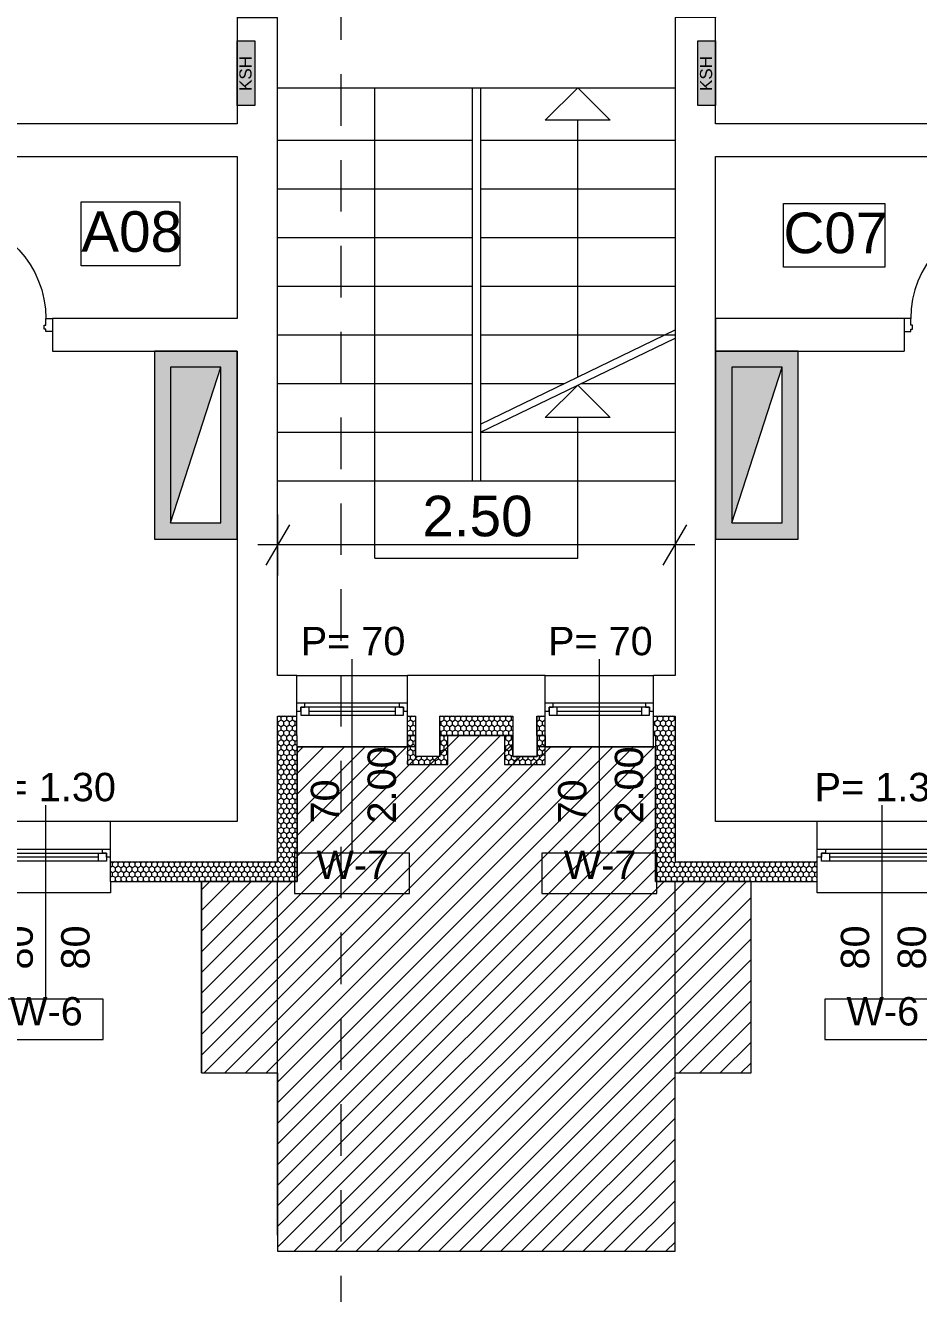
# Model space of a CAD drawing. Header units: feet. Extents: x 2796058 to 2864679, y -67651 to -26651.
# Drawn here: x 2809063 to 2814570, y -58120 to -50301 of the extents above; entities that cross this region are included whole.
import ezdxf
from ezdxf.enums import TextEntityAlignment as Align

# ---------------------------------------------------------------- set-up
doc = ezdxf.new("R2010")
doc.units = ezdxf.units.FT
doc.header["$MEASUREMENT"] = 0
doc.linetypes.add('Long Dashed', pattern=[529.166651, 317.499995, -211.666656])
for name, color, linetype in [('0_muret e jashtme', 7, 'Continuous'), ('Dimensioning - General', 7, 'Continuous'), ('Shell - Roof', 7, 'Continuous')]:
    doc.layers.add(name, color=color, linetype=linetype)
for name, color, linetype, lineweight in [('0_muret e jashtme_Pen_No__1', 7, 'Continuous', 0), ('ARCHICAD Door Markers_Pen_No__60', 230, 'Continuous', 0), ('ARCHICAD Doors_Pen_No__1', 7, 'Continuous', 0), ('ARCHICAD Doors_Pen_No__60', 230, 'Continuous', 0), ('ARCHICAD Window Markers_Pen_No__20', 1, 'Continuous', 0), ('ARCHICAD Windows_Pen_No__20', 1, 'Continuous', 0), ('Dimensioning - General_Pen_No__1', 7, 'Continuous', 0), ('Shell - Roof_Pen_No__1', 7, 'Continuous', 0), ('Shell - Roof_Pen_No__20', 1, 'Continuous', 0), ('Shell - Roof_Pen_No__21', 7, 'Continuous', 0), ('Structural - Bearing_Pen_No__1', 7, 'Continuous', 0), ('Text blocks_Pen_No__1', 7, 'Continuous', 0), ('Text blocks_Pen_No__2', 8, 'Continuous', 0)]:
    doc.layers.add(name, color=color, linetype=linetype, lineweight=lineweight)
for name, color, linetype, lineweight, true_color in [('0_muret e jashtme_Pen_No__14', 7, 'Continuous', 0, 0xbd8b17), ('Structural - Bearing_Pen_No__102', 7, 'Continuous', 0, 0xcccccc), ('Structural - Bearing_Pen_No__65', 7, 'Continuous', 0, 0x80c2ff)]:
    doc.layers.add(name, color=color, linetype=linetype, lineweight=lineweight, true_color=true_color)
doc.styles.add('GENERATED_STYLE_1', font='arial.ttf')
doc.dimstyles.new('GENERATED_STYLE__1', dxfattribs={"dimtxt": 250, "dimasz": 190, "dimexe": 0.18, "dimexo": 3, "dimgap": 0.09, "dimtad": 1, "dimtih": 1, "dimtoh": 1, "dimlfac": 0.001, "dimzin": 0, "dimdsep": 46, "dimtxsty": 'GENERATED_STYLE_1', "dimblk": 'ARROWHEAD_2', "dimblk1": 'ARROWHEAD_2', "dimblk2": 'ARROWHEAD_2', "dimcen": 0.09, "dimclrd": 7, "dimclre": 7, "dimclrt": 7, "dimadec": 0, "dimazin": 0, "dimtfac": 1, "dimtdec": 4, "dimtmove": 0, "dimatfit": 3, "dimfxl": 1, "dimtolj": 1, "dimtzin": 0, "dimarcsym": 0})
pattern_1 = [(90, (2247653.822, -76424.967), (-34.6410162, 0), [20, -40]), (90, (2247636.502, -76394.967), (-34.6410162, 0), [20, -40]), (150, (2247653.822, -76404.967), (17.320508, 30), [20, -40]), (150, (2247619.18, -76404.967), (17.320508, 30), [20, -40]), (210, (2247653.822, -76424.967), (-17.320508, 30), [20, -40]), (210, (2247619.18, -76424.967), (-17.320508, 30), [20, -40])]

# ---------------------------------------------------------------- blocks, each defined once
blk = doc.blocks.new('Window 22')
at = {"layer": 'ARCHICAD Windows_Pen_No__20', "color": 1, "linetype": 'Continuous', "lineweight": 0}
for p, q in [((-400, 150), (-400, 220)), ((-400, 220), (400, 220)), ((400, 220), (400, 150)), ((-400, 150), (-400, 30)), ((400, 150), (400, 30)), ((-400, 30), (-400, 0)), ((-400, 0), (-375, 0)), ((-400, 0), (-400, -50)), ((-400, 0), (-400, -50)), ((-375, 25), (-325, 25)), ((-375, -25), (-375, 25)), ((-375, 0), (-375, -25)), ((-325, 25), (325, 25)), ((-325, 25), (-325, -25)), ((-325, 25), (325, 25)), ((-325, 0), (325, 0)), ((325, -25), (325, 25)), ((325, 25), (375, 25)), ((375, 25), (375, -25)), ((375, -25), (375, 0)), ((375, 0), (400, 0)), ((400, 30), (400, 0)), ((400, 0), (400, -50)), ((400, 0), (400, -50)), ((-350, -50), (-400, -50)), ((-400, -50), (-400, -220)), ((-375, -25), (-350, -25)), ((-325, -25), (-375, -25)), ((-350, -25), (-350, -50)), ((350, -50), (-350, -50)), ((325, -25), (-325, -25)), ((375, -25), (325, -25)), ((350, -50), (350, -25)), ((350, -25), (375, -25)), ((400, -50), (350, -50)), ((400, -50), (400, -220)), ((-400, -220), (400, -220))]:
    blk.add_line(p, q, dxfattribs=at)
blk = doc.blocks.new('W Marker 22_2')
at = {"layer": 'ARCHICAD Window Markers_Pen_No__20', "color": 1, "linetype": 'Continuous', "lineweight": 0}
for p, q in [((0, -1095), (0, 100)), ((-354.4, -1095), (-354.4, -1345)), ((354.4, -1095), (-354.4, -1095)), ((354.4, -1345), (354.4, -1095)), ((-354.4, -1345), (354.4, -1345))]:
    blk.add_line(p, q, dxfattribs=at)
at = {"layer": 'ARCHICAD Window Markers_Pen_No__20', "color": 1, "lineweight": 0, "style": 'GENERATED_STYLE_1'}
for tag, rotation, p in [('AC_MarkerText_2_1', 90, (-27.5, -912.9)), ('AC_MarkerText_2_0', 90, (322.5, -912.9)), ('AC_MarkerText_4', 180, (416.8, 367)), ('AC_MarkerText_1', 180, (220, -1015.4))]:
    blk.add_attdef(tag, text='', height=175, rotation=rotation, dxfattribs=at).set_placement(p, align=Align.BOTTOM_LEFT)
blk = doc.blocks.new('Wall_3', base_point=(2804318.2, -55208.5))
at = {"layer": '0_muret e jashtme_Pen_No__14', "linetype": 'Continuous', "lineweight": 0, "true_color": 0xbd8b17}
h = blk.add_hatch(dxfattribs=at)
h.set_pattern_fill('STYROFOAM_SM_INSULATION', color=42, style=0, pattern_type=2)
h.set_pattern_definition(pattern_1)
h.paths.add_polyline_path([(2810618.2, -55458.5), (2809588.4, -55458.5), (2809588.4, -55578.5), (2810738.2, -55578.5)])
at = {"layer": '0_muret e jashtme_Pen_No__1', "color": 7, "linetype": 'Continuous', "lineweight": 0}
for p, q in [((2809588.4, -55378.5), (2809588.4, -55208.5)), ((2809588.4, -55428.5), (2809588.4, -55378.5)), ((2809588.4, -55458.5), (2809588.4, -55428.5)), ((2809588.4, -55458.5), (2810618.2, -55458.5)), ((2809588.4, -55578.5), (2809588.4, -55458.5))]:
    blk.add_line(p, q, dxfattribs=at)
at = {"layer": '0_muret e jashtme_Pen_No__1', "color": 7, "linetype": 'Continuous', "lineweight": 0, "flags": 128}
for points in [[(2810368.2, -55208.5), (2809588.4, -55208.5)], [(2809588.4, -55578.5), (2810738.2, -55578.5)]]:
    blk.add_lwpolyline(points, dxfattribs=at)
at = {"layer": 'ARCHICAD Window Markers_Pen_No__20', "color": 1, "linetype": 'Continuous', "lineweight": 0}
ref = blk.add_blockref('W Marker 22_2', (2809188.4, -55208.5), dxfattribs=at)
ref.add_attrib('AC_MarkerText_1', 'W-6', dxfattribs={"color": 1, "lineweight": 0, "height": 175, "style": 'GENERATED_STYLE_1'}).set_placement((2808968.4, -56518.9), align=Align.BOTTOM_LEFT)
ref.add_attrib('AC_MarkerText_2', '80', dxfattribs={"color": 1, "lineweight": 0, "height": 175, "rotation": 90, "style": 'GENERATED_STYLE_1'}).set_placement((2809510.9, -56121.4), align=Align.BOTTOM_LEFT)
ref.add_attrib('AC_MarkerText_2_1', '80', dxfattribs={"color": 1, "lineweight": 0, "height": 175, "rotation": 90, "style": 'GENERATED_STYLE_1'}).set_placement((2809160.9, -56121.4), align=Align.BOTTOM_LEFT)
ref.add_attrib('AC_MarkerText_4', 'P= 1.30', dxfattribs={"color": 1, "lineweight": 0, "height": 175, "style": 'GENERATED_STYLE_1'}).set_placement((2808771.6, -55136.5), align=Align.BOTTOM_LEFT)
at = {"layer": 'ARCHICAD Windows_Pen_No__20', "color": 1, "linetype": 'Continuous', "lineweight": 0, "zscale": 1000, "rotation": 180}
blk.add_blockref('Window 22', (2809188.4, -55428.5), dxfattribs=at)
blk = doc.blocks.new('Storefront 22_2')
at = {"layer": 'ARCHICAD Doors_Pen_No__60', "color": 230, "linetype": 'Continuous', "lineweight": 0}
for p, q in [((420, 840), (420, 920)), ((420, 920), (460, 920)), ((460, 920), (460, 840)), ((420, 840), (440, 840)), ((420, 80), (420, 840)), ((460, 840), (420, 840)), ((440, 840), (460, 840)), ((440, 80), (440, 840)), ((440, 840), (440, 80)), ((440, 840), (440, 80)), ((460, 840), (460, 80)), ((440, 80), (420, 80)), ((420, 0), (420, 80)), ((420, 80), (460, 80)), ((460, 80), (440, 80)), ((460, 80), (460, 0)), ((-500, 0), (-500, -80)), ((-460, 0), (-500, 0)), ((-500, 0), (-500, -80)), ((-500, 0), (-500, -80)), ((-460, -40), (-460, 0)), ((460, 0), (420, 0)), ((460, 0), (460, -40)), ((500, 0), (460, 0)), ((500, -80), (500, 0)), ((500, 0), (500, -80)), ((500, 0), (500, -80)), ((-450, -40), (-460, -40)), ((-460, -80), (-460, -65.4)), ((-460, -65.4), (-450, -65.4)), ((-450, -65.4), (-450, -40)), ((460, -40), (450, -40)), ((450, -40), (450, -65.4)), ((450, -65.4), (460, -65.4)), ((460, -65.4), (460, -80)), ((-500, -80), (-460, -80)), ((-500, -80), (-500, -250)), ((460, -80), (500, -80)), ((500, -80), (500, -250))]:
    blk.add_line(p, q, dxfattribs=at)
blk.add_arc((460, 0), 920, 92.49191, 180, dxfattribs=at)
blk = doc.blocks.new('D Marker 22_2')
at = {"layer": 'ARCHICAD Door Markers_Pen_No__60', "color": 230, "linetype": 'Continuous', "lineweight": 0}
for p, q in [((0, -1092.9), (0, 300)), ((-327.2, -1092.9), (-327.2, -1407.1)), ((327.2, -1092.9), (-327.2, -1092.9)), ((327.2, -1407.1), (327.2, -1092.9)), ((-327.2, -1407.1), (327.2, -1407.1))]:
    blk.add_line(p, q, dxfattribs=at)
at = {"layer": 'ARCHICAD Door Markers_Pen_No__60', "color": 230, "lineweight": 0, "style": 'GENERATED_STYLE_1'}
for tag, rotation, p in [('AC_MarkerText_3', 270, (-322.5, -327.3)), ('A', 270, (27.5, -327.3)), ('AC_MarkerText_1', 180, (192.8, -1042.5))]:
    blk.add_attdef(tag, text='', height=175, rotation=rotation, dxfattribs=at).set_placement(p, align=Align.BOTTOM_LEFT)
blk = doc.blocks.new('Wall_16', base_point=(2813068.2, -54308.5))
at = {"layer": '0_muret e jashtme_Pen_No__1', "color": 7, "linetype": 'Continuous', "lineweight": 0}
for p, q in [((2813238.2, -49252.1), (2813068.2, -49252.1)), ((2813318.2, -49252.1), (2813238.2, -49252.1)), ((2813238.2, -50252.1), (2813068.2, -50252.1)), ((2813318.2, -50252.1), (2813238.2, -50252.1))]:
    blk.add_line(p, q, dxfattribs=at)
at = {"layer": '0_muret e jashtme_Pen_No__1', "color": 7, "linetype": 'Continuous', "lineweight": 0, "flags": 128}
for points in [[(2813068.2, -49008.5), (2813068.2, -49252.1)], [(2813318.2, -49252.1), (2813318.2, -49008.5)], [(2813068.2, -50252.1), (2813068.2, -54308.5)], [(2813318.2, -50908.5), (2813318.2, -50252.1)], [(2813318.2, -54308.5), (2813318.2, -51108.5)]]:
    blk.add_lwpolyline(points, dxfattribs=at)
at = {"layer": 'ARCHICAD Door Markers_Pen_No__60', "color": 230, "linetype": 'Continuous', "lineweight": 0}
ref = blk.add_blockref('D Marker 22_2', (2813068.2, -49752.1), dxfattribs=dict(at, rotation=90))
ref.add_attrib('A', '1.00', dxfattribs={"color": 230, "lineweight": 0, "height": 175, "rotation": 360, "style": 'GENERATED_STYLE_1'}).set_placement((2813452.6, -49667.5), align=Align.BOTTOM_LEFT)
ref.add_attrib('AC_MarkerText_1', 'D-2', dxfattribs={"color": 230, "lineweight": 0, "height": 175, "rotation": 90, "style": 'GENERATED_STYLE_1'}).set_placement((2814465.7, -49884.9), align=Align.BOTTOM_LEFT)
ref.add_attrib('AC_MarkerText_3', '2.10', dxfattribs={"color": 230, "lineweight": 0, "height": 175, "rotation": 360, "style": 'GENERATED_STYLE_1'}).set_placement((2813452.6, -50017.5), align=Align.BOTTOM_LEFT)
at = {"layer": 'ARCHICAD Doors_Pen_No__60', "color": 230, "linetype": 'Continuous', "lineweight": 0, "xscale": -1, "zscale": 1000, "rotation": 270}
blk.add_blockref('Storefront 22_2', (2813318.2, -49752.1), dxfattribs=at)
blk = doc.blocks.new('D Marker 22_3')
at = {"layer": 'ARCHICAD Door Markers_Pen_No__60', "color": 230, "linetype": 'Continuous', "lineweight": 0}
for p, q in [((327.2, 1157.1), (-327.2, 1157.1)), ((-327.2, 1157.1), (-327.2, 842.9)), ((327.2, 842.9), (327.2, 1157.1)), ((-327.2, 842.9), (327.2, 842.9)), ((0, 842.9), (0, -550))]:
    blk.add_line(p, q, dxfattribs=at)
at = {"layer": 'ARCHICAD Door Markers_Pen_No__60', "color": 230, "lineweight": 0, "style": 'GENERATED_STYLE_1'}
blk.add_attdef('AC_MarkerText_1', text='', height=175, dxfattribs=at).set_placement((-192.8, 912.5), align=Align.BOTTOM_LEFT)
for tag, p in [('AC_MarkerText_3', (-322.5, 657.1)), ('A', (27.5, 657.1))]:
    blk.add_attdef(tag, text='', height=175, rotation=270, dxfattribs=at).set_placement(p, align=Align.BOTTOM_LEFT)
blk = doc.blocks.new('Wall_17', base_point=(2810618.2, -54308.5))
at = {"layer": '0_muret e jashtme_Pen_No__1', "color": 7, "linetype": 'Continuous', "lineweight": 0}
for p, q in [((2810368.2, -49252.1), (2810448.2, -49252.1)), ((2810448.2, -49252.1), (2810618.2, -49252.1)), ((2810368.2, -50252.1), (2810448.2, -50252.1)), ((2810448.2, -50252.1), (2810618.2, -50252.1))]:
    blk.add_line(p, q, dxfattribs=at)
at = {"layer": '0_muret e jashtme_Pen_No__1', "color": 7, "linetype": 'Continuous', "lineweight": 0, "flags": 128}
for points in [[(2810368.2, -49008.5), (2810368.2, -49252.1)], [(2810618.2, -49252.1), (2810618.2, -49008.5)], [(2810368.2, -50252.1), (2810368.2, -50908.5)], [(2810618.2, -54308.5), (2810618.2, -50252.1)], [(2810368.2, -51108.5), (2810368.2, -52108.5)], [(2810368.2, -52308.5), (2810368.2, -54308.5)]]:
    blk.add_lwpolyline(points, dxfattribs=at)
at = {"layer": 'ARCHICAD Door Markers_Pen_No__60', "color": 230, "linetype": 'Continuous', "lineweight": 0}
ref = blk.add_blockref('D Marker 22_3', (2810368.2, -49752.1), dxfattribs=dict(at, rotation=90))
ref.add_attrib('A', '1.00', dxfattribs={"color": 230, "lineweight": 0, "height": 175, "rotation": 360, "style": 'GENERATED_STYLE_1'}).set_placement((2809768.2, -49667.5), align=Align.BOTTOM_LEFT)
ref.add_attrib('AC_MarkerText_1', 'D-2', dxfattribs={"color": 230, "lineweight": 0, "height": 175, "rotation": 90, "style": 'GENERATED_STYLE_1'}).set_placement((2809515.7, -49884.9), align=Align.BOTTOM_LEFT)
ref.add_attrib('AC_MarkerText_3', '2.10', dxfattribs={"color": 230, "lineweight": 0, "height": 175, "rotation": 360, "style": 'GENERATED_STYLE_1'}).set_placement((2809768.2, -50017.5), align=Align.BOTTOM_LEFT)
at = {"layer": 'ARCHICAD Doors_Pen_No__60', "color": 230, "linetype": 'Continuous', "lineweight": 0, "zscale": 1000, "rotation": 90}
blk.add_blockref('Storefront 22_2', (2810368.2, -49752.1), dxfattribs=at)
blk = doc.blocks.new('Wall_19', base_point=(2813318.2, -55208.5))
at = {"layer": '0_muret e jashtme_Pen_No__14', "linetype": 'Continuous', "lineweight": 0, "true_color": 0xbd8b17}
h = blk.add_hatch(dxfattribs=at)
h.set_pattern_fill('STYROFOAM_SM_INSULATION', color=42, style=0, pattern_type=2)
h.set_pattern_definition(pattern_1)
h.paths.add_polyline_path([(2813068.2, -55458.5), (2812948.2, -55578.5), (2813945.6, -55578.5), (2813945.6, -55458.5)])
at = {"layer": '0_muret e jashtme_Pen_No__1', "color": 7, "linetype": 'Continuous', "lineweight": 0}
for p, q in [((2813945.6, -55378.5), (2813945.6, -55208.5)), ((2813945.6, -55428.5), (2813945.6, -55378.5)), ((2813945.6, -55458.5), (2813945.6, -55428.5)), ((2813068.2, -55458.5), (2813945.6, -55458.5)), ((2813945.6, -55578.5), (2813945.6, -55458.5))]:
    blk.add_line(p, q, dxfattribs=at)
at = {"layer": '0_muret e jashtme_Pen_No__1', "color": 7, "linetype": 'Continuous', "lineweight": 0, "flags": 128}
for points in [[(2813945.6, -55208.5), (2813318.2, -55208.5)], [(2812948.2, -55578.5), (2813945.6, -55578.5)]]:
    blk.add_lwpolyline(points, dxfattribs=at)
at = {"layer": 'ARCHICAD Window Markers_Pen_No__20', "color": 1, "linetype": 'Continuous', "lineweight": 0}
ref = blk.add_blockref('W Marker 22_2', (2814345.6, -55208.5), dxfattribs=at)
ref.add_attrib('AC_MarkerText_1', 'W-6', dxfattribs={"color": 1, "lineweight": 0, "height": 175, "style": 'GENERATED_STYLE_1'}).set_placement((2814125.6, -56518.9), align=Align.BOTTOM_LEFT)
ref.add_attrib('AC_MarkerText_2', '80', dxfattribs={"color": 1, "lineweight": 0, "height": 175, "rotation": 90, "style": 'GENERATED_STYLE_1'}).set_placement((2814668.1, -56121.4), align=Align.BOTTOM_LEFT)
ref.add_attrib('AC_MarkerText_2_1', '80', dxfattribs={"color": 1, "lineweight": 0, "height": 175, "rotation": 90, "style": 'GENERATED_STYLE_1'}).set_placement((2814318.1, -56121.4), align=Align.BOTTOM_LEFT)
ref.add_attrib('AC_MarkerText_4', 'P= 1.30', dxfattribs={"color": 1, "lineweight": 0, "height": 175, "style": 'GENERATED_STYLE_1'}).set_placement((2813928.8, -55136.5), align=Align.BOTTOM_LEFT)
at = {"layer": 'ARCHICAD Windows_Pen_No__20', "color": 1, "linetype": 'Continuous', "lineweight": 0, "zscale": 1000, "rotation": 180}
blk.add_blockref('Window 22', (2814345.6, -55428.5), dxfattribs=at)
blk = doc.blocks.new('Window 22_8')
at = {"layer": 'ARCHICAD Windows_Pen_No__20', "color": 1, "linetype": 'Continuous', "lineweight": 0}
for p, q in [((-334.6, 150), (-334.6, 220)), ((-334.6, 220), (334.6, 220)), ((334.6, 220), (334.6, 150)), ((-334.6, 150), (-334.6, 30)), ((334.6, 150), (334.6, 30)), ((-334.6, 30), (-334.6, 0)), ((-334.6, 0), (-309.6, 0)), ((-334.6, 0), (-334.6, -50)), ((-334.6, 0), (-334.6, -50)), ((-309.6, 25), (-259.6, 25)), ((-309.6, -25), (-309.6, 25)), ((-309.6, 0), (-309.6, -25)), ((-259.6, 25), (259.6, 25)), ((-259.6, 25), (-259.6, -25)), ((-259.6, 25), (259.6, 25)), ((-259.6, 0), (259.6, 0)), ((259.6, -25), (259.6, 25)), ((259.6, 25), (309.6, 25)), ((309.6, 25), (309.6, -25)), ((309.6, -25), (309.6, 0)), ((309.6, 0), (334.6, 0)), ((334.6, 30), (334.6, 0)), ((334.6, 0), (334.6, -50)), ((334.6, 0), (334.6, -50)), ((-284.6, -50), (-334.6, -50)), ((-334.6, -50), (-334.6, -220)), ((-309.6, -25), (-284.6, -25)), ((-259.6, -25), (-309.6, -25)), ((-284.6, -25), (-284.6, -50)), ((284.6, -50), (-284.6, -50)), ((259.6, -25), (-259.6, -25)), ((309.6, -25), (259.6, -25)), ((284.6, -50), (284.6, -25)), ((284.6, -25), (309.6, -25)), ((334.6, -50), (284.6, -50)), ((334.6, -50), (334.6, -220)), ((-334.6, -220), (334.6, -220))]:
    blk.add_line(p, q, dxfattribs=at)
blk = doc.blocks.new('Window 22_9')
at = {"layer": 'ARCHICAD Windows_Pen_No__20', "color": 1, "linetype": 'Continuous', "lineweight": 0}
for p, q in [((-340.8, 150), (-340.8, 220)), ((-340.8, 220), (340.8, 220)), ((340.8, 220), (340.8, 150)), ((-340.8, 150), (-340.8, 30)), ((340.8, 150), (340.8, 30)), ((-340.8, 30), (-340.8, 0)), ((-340.8, 0), (-315.8, 0)), ((-340.8, 0), (-340.8, -50)), ((-340.8, 0), (-340.8, -50)), ((-315.8, 25), (-265.8, 25)), ((-315.8, -25), (-315.8, 25)), ((-315.8, 0), (-315.8, -25)), ((-265.8, 25), (265.8, 25)), ((-265.8, 25), (-265.8, -25)), ((-265.8, 25), (265.8, 25)), ((-265.8, 0), (265.8, 0)), ((265.8, -25), (265.8, 25)), ((265.8, 25), (315.8, 25)), ((315.8, 25), (315.8, -25)), ((315.8, -25), (315.8, 0)), ((315.8, 0), (340.8, 0)), ((340.8, 30), (340.8, 0)), ((340.8, 0), (340.8, -50)), ((340.8, 0), (340.8, -50)), ((-290.8, -50), (-340.8, -50)), ((-340.8, -50), (-340.8, -220)), ((-315.8, -25), (-290.8, -25)), ((-265.8, -25), (-315.8, -25)), ((-290.8, -25), (-290.8, -50)), ((290.8, -50), (-290.8, -50)), ((265.8, -25), (-265.8, -25)), ((315.8, -25), (265.8, -25)), ((290.8, -50), (290.8, -25)), ((290.8, -25), (315.8, -25)), ((340.8, -50), (290.8, -50)), ((340.8, -50), (340.8, -220)), ((-340.8, -220), (340.8, -220))]:
    blk.add_line(p, q, dxfattribs=at)
blk = doc.blocks.new('Wall_22', base_point=(2810368.2, -54308.5))
at = {"layer": '0_muret e jashtme_Pen_No__14', "linetype": 'Continuous', "lineweight": 0, "true_color": 0xbd8b17}
h = blk.add_hatch(dxfattribs=at)
h.set_pattern_fill('STYROFOAM_SM_INSULATION', color=42, style=0, pattern_type=2)
h.set_pattern_definition(pattern_1)
h.paths.add_polyline_path([(2810618.2, -54558.5), (2810736.7, -54677), (2810736.7, -54558.5)])
h = blk.add_hatch(dxfattribs=at)
h.set_pattern_fill('STYROFOAM_SM_INSULATION', color=42, style=0, pattern_type=2)
h.set_pattern_definition(pattern_1)
h.paths.add_polyline_path([(2811418.2, -54558.5), (2811418.2, -54678.5), (2811468.2, -54678.5), (2811468.2, -54558.5)])
h = blk.add_hatch(dxfattribs=at)
h.set_pattern_fill('STYROFOAM_SM_INSULATION', color=42, style=0, pattern_type=2)
h.set_pattern_definition(pattern_1)
h.paths.add_polyline_path([(2812067.3, -54558.5), (2811618.2, -54558.5), (2811618.2, -54678.5), (2812067.3, -54678.5)])
h = blk.add_hatch(dxfattribs=at)
h.set_pattern_fill('STYROFOAM_SM_INSULATION', color=42, style=0, pattern_type=2)
h.set_pattern_definition(pattern_1)
h.paths.add_polyline_path([(2812267.3, -54558.5), (2812217.3, -54558.5), (2812217.3, -54678.5), (2812267.3, -54678.5)])
h = blk.add_hatch(dxfattribs=at)
h.set_pattern_fill('STYROFOAM_SM_INSULATION', color=42, style=0, pattern_type=2)
h.set_pattern_definition(pattern_1)
h.paths.add_polyline_path([(2813068.2, -54558.5), (2812936.6, -54558.5), (2812936.6, -54678.5), (2812948.2, -54678.5)])
at = {"layer": '0_muret e jashtme_Pen_No__1', "color": 7, "linetype": 'Continuous', "lineweight": 0}
for p, q in [((2810736.7, -54478.5), (2810736.7, -54308.5)), ((2811418.2, -54478.5), (2811418.2, -54308.5)), ((2812267.3, -54478.5), (2812267.3, -54308.5)), ((2812936.6, -54478.5), (2812936.6, -54308.5)), ((2810736.7, -54528.5), (2810736.7, -54478.5)), ((2811418.2, -54528.5), (2811418.2, -54478.5)), ((2812267.3, -54528.5), (2812267.3, -54478.5)), ((2812936.6, -54528.5), (2812936.6, -54478.5)), ((2810618.2, -54558.5), (2810736.7, -54558.5)), ((2810736.7, -54558.5), (2810736.7, -54528.5)), ((2810736.7, -54678.5), (2810736.7, -54558.5)), ((2811418.2, -54558.5), (2811418.2, -54528.5)), ((2811418.2, -54558.5), (2811468.2, -54558.5)), ((2811418.2, -54678.5), (2811418.2, -54558.5)), ((2811468.2, -54558.5), (2811468.2, -54678.5)), ((2811618.2, -54678.5), (2811618.2, -54558.5)), ((2811618.2, -54558.5), (2812067.3, -54558.5)), ((2812067.3, -54558.5), (2812067.3, -54678.5)), ((2812217.3, -54678.5), (2812217.3, -54558.5)), ((2812217.3, -54558.5), (2812267.3, -54558.5)), ((2812267.3, -54558.5), (2812267.3, -54528.5)), ((2812267.3, -54678.5), (2812267.3, -54558.5)), ((2812936.6, -54558.5), (2812936.6, -54528.5)), ((2812936.6, -54558.5), (2813068.2, -54558.5)), ((2812936.6, -54678.5), (2812936.6, -54558.5))]:
    blk.add_line(p, q, dxfattribs=at)
at = {"layer": '0_muret e jashtme_Pen_No__1', "color": 7, "linetype": 'Continuous', "lineweight": 0, "flags": 128}
for points in [[(2810736.7, -54308.5), (2810618.2, -54308.5)], [(2812267.3, -54308.5), (2811418.2, -54308.5)], [(2813068.2, -54308.5), (2812936.6, -54308.5)], [(2811418.2, -54678.5), (2811468.2, -54678.5)], [(2811618.2, -54678.5), (2812067.3, -54678.5)], [(2812217.3, -54678.5), (2812267.3, -54678.5)], [(2812936.6, -54678.5), (2812948.2, -54678.5)]]:
    blk.add_lwpolyline(points, dxfattribs=at)
at = {"layer": 'ARCHICAD Window Markers_Pen_No__20', "color": 1, "linetype": 'Continuous', "lineweight": 0}
ref = blk.add_blockref('W Marker 22_2', (2811077.4, -54308.5), dxfattribs=at)
ref.add_attrib('iDimensionToShow', '2.00', dxfattribs={"color": 1, "lineweight": 0, "height": 175, "rotation": 90, "style": 'GENERATED_STYLE_1'}).set_placement((2811399.9, -55221.4), align=Align.BOTTOM_LEFT)
ref.add_attrib('AC_MarkerText_1', 'W-7', dxfattribs={"color": 1, "lineweight": 0, "height": 175, "style": 'GENERATED_STYLE_1'}).set_placement((2810857.4, -55616), align=Align.BOTTOM_LEFT)
ref.add_attrib('AC_MarkerText_2', '70', dxfattribs={"color": 1, "lineweight": 0, "height": 175, "rotation": 90, "style": 'GENERATED_STYLE_1'}).set_placement((2811049.9, -55221.4), align=Align.BOTTOM_LEFT)
ref.add_attrib('AC_MarkerText_4', 'P= 70', dxfattribs={"color": 1, "lineweight": 0, "height": 175, "style": 'GENERATED_STYLE_1'}).set_placement((2810760.6, -54236.4), align=Align.BOTTOM_LEFT)
ref = blk.add_blockref('W Marker 22_2', (2812602, -54308.5), dxfattribs=at)
ref.add_attrib('iDimensionToShow', '2.00', dxfattribs={"color": 1, "lineweight": 0, "height": 175, "rotation": 90, "style": 'GENERATED_STYLE_1'}).set_placement((2812924.5, -55221.4), align=Align.BOTTOM_LEFT)
ref.add_attrib('AC_MarkerText_1', 'W-7', dxfattribs={"color": 1, "lineweight": 0, "height": 175, "style": 'GENERATED_STYLE_1'}).set_placement((2812382, -55616), align=Align.BOTTOM_LEFT)
ref.add_attrib('AC_MarkerText_2', '70', dxfattribs={"color": 1, "lineweight": 0, "height": 175, "rotation": 90, "style": 'GENERATED_STYLE_1'}).set_placement((2812574.5, -55221.4), align=Align.BOTTOM_LEFT)
ref.add_attrib('AC_MarkerText_4', 'P= 70', dxfattribs={"color": 1, "lineweight": 0, "height": 175, "style": 'GENERATED_STYLE_1'}).set_placement((2812285.2, -54236.4), align=Align.BOTTOM_LEFT)
at = {"layer": 'ARCHICAD Windows_Pen_No__20', "color": 1, "linetype": 'Continuous', "lineweight": 0, "xscale": -1, "zscale": 1000, "rotation": 180}
for name, p in [('Window 22_9', (2811077.4, -54528.5)), ('Window 22_8', (2812602, -54528.5))]:
    blk.add_blockref(name, p, dxfattribs=at)
blk = doc.blocks.new('Wall_23', base_point=(2813318.2, -55208.5))
at = {"layer": '0_muret e jashtme_Pen_No__14', "linetype": 'Continuous', "lineweight": 0, "true_color": 0xbd8b17}
h = blk.add_hatch(dxfattribs=at)
h.set_pattern_fill('STYROFOAM_SM_INSULATION', color=42, style=0, pattern_type=2)
h.set_pattern_definition(pattern_1)
h.paths.add_polyline_path([(2812948.2, -54678.5), (2812948.2, -55578.5), (2813068.2, -55458.5), (2813068.2, -54558.5)])
at = {"layer": '0_muret e jashtme_Pen_No__1', "color": 7, "linetype": 'Continuous', "lineweight": 0}
blk.add_line((2813068.2, -54558.5), (2813068.2, -55458.5), dxfattribs=at)
at = {"layer": '0_muret e jashtme_Pen_No__1', "color": 7, "linetype": 'Continuous', "lineweight": 0, "flags": 128}
for points in [[(2813318.2, -55208.5), (2813318.2, -54308.5)], [(2812948.2, -54678.5), (2812948.2, -55578.5)]]:
    blk.add_lwpolyline(points, dxfattribs=at)
blk = doc.blocks.new('Wall_24', base_point=(2810368.2, -55208.5))
at = {"layer": '0_muret e jashtme_Pen_No__14', "linetype": 'Continuous', "lineweight": 0, "true_color": 0xbd8b17}
h = blk.add_hatch(dxfattribs=at)
h.set_pattern_fill('STYROFOAM_SM_INSULATION', color=42, style=0, pattern_type=2)
h.set_pattern_definition(pattern_1)
h.paths.add_polyline_path([(2810738.2, -55578.5), (2810738.2, -54678.5), (2810618.2, -54558.5), (2810618.2, -55458.5)])
at = {"layer": '0_muret e jashtme_Pen_No__1', "color": 7, "linetype": 'Continuous', "lineweight": 0}
blk.add_line((2810618.2, -55458.5), (2810618.2, -54558.5), dxfattribs=at)
at = {"layer": '0_muret e jashtme_Pen_No__1', "color": 7, "linetype": 'Continuous', "lineweight": 0, "flags": 128}
for points in [[(2810368.2, -54308.5), (2810368.2, -55208.5)], [(2810738.2, -55578.5), (2810738.2, -54678.5)]]:
    blk.add_lwpolyline(points, dxfattribs=at)
blk = doc.blocks.new('Wall_42', base_point=(2813068.2, -51108.5))
at = {"layer": '0_muret e jashtme_Pen_No__1', "color": 7, "linetype": 'Continuous', "lineweight": 0, "flags": 128}
for points in [[(2815743.2, -50908.5), (2813318.2, -50908.5)], [(2813318.2, -51108.5), (2815318.2, -51108.5)]]:
    blk.add_lwpolyline(points, dxfattribs=at)
blk = doc.blocks.new('Wall_43', base_point=(2804318.2, -51108.5))
at = {"layer": '0_muret e jashtme_Pen_No__1', "color": 7, "linetype": 'Continuous', "lineweight": 0, "flags": 128}
for points in [[(2810368.2, -50908.5), (2807918.2, -50908.5)], [(2808368.2, -51108.5), (2810368.2, -51108.5)]]:
    blk.add_lwpolyline(points, dxfattribs=at)
blk = doc.blocks.new('Storefront 22_4')
at = {"layer": 'ARCHICAD Doors_Pen_No__1', "color": 7, "linetype": 'Continuous', "lineweight": 0}
for p, q in [((270, 540), (270, 620)), ((270, 620), (310, 620)), ((310, 620), (310, 540)), ((270, 540), (290, 540)), ((270, 80), (270, 540)), ((310, 540), (270, 540)), ((290, 540), (310, 540)), ((290, 80), (290, 540)), ((290, 540), (290, 80)), ((290, 540), (290, 80)), ((310, 540), (310, 80)), ((290, 80), (270, 80)), ((270, 0), (270, 80)), ((270, 80), (310, 80)), ((310, 80), (290, 80)), ((310, 80), (310, 0)), ((-350, 0), (-350, -80)), ((-310, 0), (-350, 0)), ((-350, 0), (-350, -80)), ((-350, 0), (-350, -80)), ((-310, -40), (-310, 0)), ((310, 0), (270, 0)), ((310, 0), (310, -40)), ((350, 0), (310, 0)), ((350, -80), (350, 0)), ((350, 0), (350, -80)), ((350, 0), (350, -80)), ((-300, -40), (-310, -40)), ((-310, -80), (-310, -65.4)), ((-310, -65.4), (-300, -65.4)), ((-300, -65.4), (-300, -40)), ((310, -40), (300, -40)), ((300, -40), (300, -65.4)), ((300, -65.4), (310, -65.4)), ((310, -65.4), (310, -80)), ((-350, -80), (-310, -80)), ((-350, -80), (-350, -200)), ((310, -80), (350, -80)), ((350, -80), (350, -200))]:
    blk.add_line(p, q, dxfattribs=at)
blk.add_arc((310, 0), 620, 93.69907, 180, dxfattribs=at)
blk = doc.blocks.new('Wall_47', base_point=(2815318.2, -52108.5))
at = {"layer": '0_muret e jashtme_Pen_No__1', "color": 7, "linetype": 'Continuous', "lineweight": 0}
for p, q in [((2814481.7, -52108.5), (2814481.7, -52188.5)), ((2815181.7, -52108.5), (2815181.7, -52188.5)), ((2814481.7, -52188.5), (2814481.7, -52308.5)), ((2815181.7, -52188.5), (2815181.7, -52308.5))]:
    blk.add_line(p, q, dxfattribs=at)
at = {"layer": '0_muret e jashtme_Pen_No__1', "color": 7, "linetype": 'Continuous', "lineweight": 0, "flags": 128}
for points in [[(2814481.7, -52108.5), (2813318.2, -52108.5)], [(2813318.2, -52108.5), (2813318.2, -52308.5)], [(2815318.2, -52108.5), (2815181.7, -52108.5)], [(2813318.2, -52308.5), (2814481.7, -52308.5)], [(2815181.7, -52308.5), (2815518.2, -52308.5)]]:
    blk.add_lwpolyline(points, dxfattribs=at)
at = {"layer": 'ARCHICAD Doors_Pen_No__1', "color": 7, "linetype": 'Continuous', "lineweight": 0, "zscale": 1000}
blk.add_blockref('Storefront 22_4', (2814831.7, -52108.5), dxfattribs=at)
blk = doc.blocks.new('Wall_49', base_point=(2808368.2, -52108.5))
at = {"layer": '0_muret e jashtme_Pen_No__1', "color": 7, "linetype": 'Continuous', "lineweight": 0}
for p, q in [((2808529.1, -52108.5), (2808529.1, -52188.5)), ((2809229.1, -52108.5), (2809229.1, -52188.5)), ((2808529.1, -52188.5), (2808529.1, -52308.5)), ((2809229.1, -52188.5), (2809229.1, -52308.5))]:
    blk.add_line(p, q, dxfattribs=at)
at = {"layer": '0_muret e jashtme_Pen_No__1', "color": 7, "linetype": 'Continuous', "lineweight": 0, "flags": 128}
for points in [[(2808529.1, -52108.5), (2808368.2, -52108.5)], [(2810368.2, -52108.5), (2809229.1, -52108.5)], [(2808168.2, -52308.5), (2808529.1, -52308.5)], [(2809229.1, -52308.5), (2810368.2, -52308.5)]]:
    blk.add_lwpolyline(points, dxfattribs=at)
at = {"layer": 'ARCHICAD Doors_Pen_No__1', "color": 7, "linetype": 'Continuous', "lineweight": 0, "xscale": -1, "zscale": 1000}
blk.add_blockref('Storefront 22_4', (2808879.1, -52108.5), dxfattribs=at)
blk = doc.blocks.new('Wall_54', base_point=(2812217.3, -54308.5))
at = {"layer": '0_muret e jashtme_Pen_No__1', "color": 7, "linetype": 'Continuous', "lineweight": 0}
for p, q in [((2812067.3, -54558.5), (2812067.3, -54678.5)), ((2812217.3, -54678.5), (2812217.3, -54558.5))]:
    blk.add_line(p, q, dxfattribs=at)
at = {"layer": '0_muret e jashtme_Pen_No__1', "color": 7, "linetype": 'Continuous', "lineweight": 0, "flags": 128}
for points in [[(2812067.3, -54678.5), (2812067.3, -54808.5)], [(2812217.3, -54808.5), (2812217.3, -54678.5)], [(2812067.3, -54808.5), (2812217.3, -54808.5)]]:
    blk.add_lwpolyline(points, dxfattribs=at)
blk = doc.blocks.new('Wall_55', base_point=(2811468.2, -54308.5))
at = {"layer": '0_muret e jashtme_Pen_No__1', "color": 7, "linetype": 'Continuous', "lineweight": 0}
for p, q in [((2811468.2, -54558.5), (2811468.2, -54678.5)), ((2811618.2, -54678.5), (2811618.2, -54558.5))]:
    blk.add_line(p, q, dxfattribs=at)
at = {"layer": '0_muret e jashtme_Pen_No__1', "color": 7, "linetype": 'Continuous', "lineweight": 0, "flags": 128}
for points in [[(2811468.2, -54678.5), (2811468.2, -54808.5)], [(2811618.2, -54808.5), (2811618.2, -54678.5)], [(2811618.2, -54808.5), (2811468.2, -54808.5)]]:
    blk.add_lwpolyline(points, dxfattribs=at)
blk = doc.blocks.new('Line_3', base_point=(2812468.2, -53584.6))
at = {"layer": 'Shell - Roof_Pen_No__1', "color": 7, "linetype": 'Continuous', "lineweight": 0}
for p, q in [((2812468.2, -52518.5), (2812268.2, -52718.5)), ((2812468.2, -52518.5), (2812668.2, -52718.5)), ((2812668.2, -52718.5), (2812268.2, -52718.5)), ((2812468.2, -53584.6), (2812468.2, -52718.5))]:
    blk.add_line(p, q, dxfattribs=at)
blk = doc.blocks.new('Line_4', base_point=(2812468.2, -52468.5))
at = {"layer": 'Shell - Roof_Pen_No__1', "color": 7, "linetype": 'Continuous', "lineweight": 0}
for p, q in [((2812468.2, -50685.2), (2812268.2, -50885.2)), ((2812468.2, -50685.2), (2812668.2, -50885.2)), ((2812668.2, -50885.2), (2812268.2, -50885.2)), ((2812468.2, -52468.5), (2812468.2, -50885.2))]:
    blk.add_line(p, q, dxfattribs=at)
blk = doc.blocks.new('*D105', base_point=(2247653.8, -76425))
at = {"layer": 'Dimensioning - General_Pen_No__1', "color": 7, "linetype": 'Continuous', "lineweight": 0, "transparency": 16777216}
for p, q in [((2810618.2, -53316.7), (2810618.2, -53691.7)), ((2813068.2, -53316.7), (2813068.2, -53691.7)), ((2810690.3, -53379.2), (2810546, -53629.2)), ((2812996, -53629.2), (2813140.3, -53379.2)), ((2810618.2, -53504.2), (2810495.9, -53504.2)), ((2813068.2, -53504.2), (2810618.2, -53504.2)), ((2813190.4, -53504.2), (2813068.2, -53504.2))]:
    blk.add_line(p, q, dxfattribs=at)
at = {"layer": 'Dimensioning - General_Pen_No__1', "color": 7, "lineweight": 0, "transparency": 16777216, "insert": (2811510.6, -53454.2), "char_height": 250, "attachment_point": 7, "style": 'GENERATED_STYLE_1'}
blk.add_mtext('\\A1;2.50', dxfattribs=at)
blk = doc.blocks.new('ARROWHEAD_2')
at = {"color": 0, "linetype": 'Continuous', "lineweight": 0}
for p, q in [((-0.378, -0.655), (0.378, 0.655)), ((0, 0), (-1, 0))]:
    blk.add_line(p, q, dxfattribs=at)

msp = doc.modelspace()

# ---------------------------------------------------------------- hatches: boundary and pattern name
at = {"layer": '0_muret e jashtme_Pen_No__14', "linetype": 'Continuous', "lineweight": 0, "true_color": 0xbd8b17}
h = msp.add_hatch(dxfattribs=at)
h.set_pattern_fill('STYROFOAM_SM_INSULATION', color=42, style=0, pattern_type=2)
h.set_pattern_definition(pattern_1)
h.paths.add_polyline_path([(2811618.173, -54678.549), (2811618.173, -54808.549), (2811468.173, -54808.549), (2811468.173, -54678.549), (2811450.713, -54678.549), (2811418.173, -54678.549), (2811418.173, -54748.549), (2811418.173, -54858.549), (2811668.173, -54858.549), (2811668.173, -54678.549)])
h = msp.add_hatch(dxfattribs=at)
h.set_pattern_fill('STYROFOAM_SM_INSULATION', color=42, style=0, pattern_type=2)
h.set_pattern_definition(pattern_1)
h.paths.add_polyline_path([(2812067.33, -54678.549), (2812017.33, -54678.549), (2812017.33, -54858.549), (2812267.33, -54858.549), (2812267.33, -54748.549), (2812267.33, -54678.549), (2812236.589, -54678.549), (2812217.33, -54678.549), (2812217.33, -54808.549), (2812067.33, -54808.549)])
at = {"layer": 'Structural - Bearing_Pen_No__1', "linetype": 'Continuous', "lineweight": 0}
h = msp.add_hatch(color=9, dxfattribs=at)
h.paths.add_polyline_path([(2810368.173, -52308.549), (2809858.173, -52308.549), (2809858.173, -53468.549), (2810368.173, -53468.549)])
h.paths.add_polyline_path([(2809958.173, -53368.549), (2810268.173, -53368.549), (2810268.173, -52408.549), (2809958.173, -52408.549)], flags=0)
h = msp.add_hatch(color=9, dxfattribs=at)
h.paths.add_polyline_path([(2813828.173, -52308.549), (2813318.173, -52308.549), (2813318.173, -53468.549), (2813828.173, -53468.549)])
h.paths.add_polyline_path([(2813418.173, -53368.549), (2813728.173, -53368.549), (2813728.173, -52408.549), (2813418.173, -52408.549)], flags=0)
for points in [[(2809958.173, -53368.549), (2810268.173, -52408.549), (2809958.173, -52408.549)], [(2813418.173, -53368.549), (2813728.173, -52408.549), (2813418.173, -52408.549)]]:
    msp.add_hatch(color=8, dxfattribs=at).paths.add_polyline_path(points)
at = {"layer": 'Structural - Bearing_Pen_No__102', "linetype": 'Continuous', "lineweight": 0, "true_color": 0xcccccc}
h = msp.add_hatch(dxfattribs=at)
h.set_pattern_fill('MASONRY_BLOCK', color=254, style=0, pattern_type=2)
h.set_pattern_definition([(45, (2247653.82, -76424.97), (-63.639609, 63.639609), [])])
h.paths.add_polyline_path([(2810148.173, -55578.549), (2810148.173, -56759.03), (2810618.173, -56759.03), (2810618.173, -57858.549), (2811008.21, -57858.549), (2813068.173, -57858.549), (2813068.173, -56759.03), (2813538.173, -56759.03), (2813538.173, -55578.549), (2813018.173, -55578.549), (2812948.173, -55578.549), (2812948.173, -54748.549), (2812918.173, -54748.549), (2812217.33, -54748.549), (2812217.33, -54808.549), (2812067.33, -54808.549), (2812067.33, -54678.549), (2811618.173, -54678.549), (2811618.173, -54808.549), (2811468.173, -54808.549), (2811468.173, -54748.549), (2810768.173, -54748.549), (2810738.173, -54748.549), (2810738.173, -55578.549), (2810668.173, -55578.549)])
at = {"layer": 'Structural - Bearing_Pen_No__65', "linetype": 'Continuous', "lineweight": 0, "true_color": 0x80c2ff}
for points in [[(2810478.173, -50795.713), (2810368.173, -50795.713), (2810368.173, -50395.713), (2810478.173, -50395.713)], [(2813318.173, -50795.713), (2813208.173, -50795.713), (2813208.173, -50395.713), (2813318.173, -50395.713)]]:
    msp.add_hatch(color=151, dxfattribs=at).paths.add_polyline_path(points)

# ---------------------------------------------------------------- linework, layer by layer
at = {"layer": '0_muret e jashtme_Pen_No__1', "color": 7, "linetype": 'Continuous', "lineweight": 0, "flags": 128}
for points in [[(2811618.173, -54678.549), (2811618.173, -54808.549), (2811468.173, -54808.549), (2811468.173, -54678.549), (2811450.713, -54678.549), (2811418.173, -54678.549), (2811418.173, -54748.549), (2811418.173, -54858.549), (2811668.173, -54858.549), (2811668.173, -54678.549)], [(2812067.33, -54678.549), (2812017.33, -54678.549), (2812017.33, -54858.549), (2812267.33, -54858.549), (2812267.33, -54748.549), (2812267.33, -54678.549), (2812236.589, -54678.549), (2812217.33, -54678.549), (2812217.33, -54808.549), (2812067.33, -54808.549)]]:
    msp.add_lwpolyline(points, close=True, dxfattribs=at)
at = {"layer": 'Shell - Roof_Pen_No__1', "color": 7, "linetype": 'Continuous', "lineweight": 0}
for p, q in [((2810368.173, -50395.713), (2810478.173, -50395.713)), ((2810368.173, -50795.713), (2810368.173, -50395.713)), ((2810478.173, -50395.713), (2810478.173, -50795.713)), ((2813208.173, -50395.713), (2813318.173, -50395.713)), ((2813208.173, -50795.713), (2813208.173, -50395.713)), ((2813318.173, -50395.713), (2813318.173, -50795.713)), ((2810618.173, -50685.206), (2811868.173, -50685.206)), ((2811218.173, -53584.613), (2811218.173, -50685.206)), ((2811868.173, -50685.206), (2813068.173, -50685.206)), ((2811868.173, -50685.206), (2811868.173, -51608.549)), ((2810478.173, -50795.713), (2810368.173, -50795.713)), ((2813318.173, -50795.713), (2813208.173, -50795.713)), ((2810618.173, -51008.549), (2811818.173, -51008.549)), ((2811868.173, -51008.549), (2813068.173, -51008.549)), ((2810618.173, -51308.549), (2811818.173, -51308.549)), ((2811868.173, -51308.549), (2813068.173, -51308.549)), ((2811868.173, -51608.549), (2813068.173, -51608.549)), ((2811868.173, -51908.549), (2813068.173, -51908.549)), ((2811868.173, -52758.549), (2813068.173, -52178.549)), ((2811868.173, -52208.549), (2813068.173, -52208.549)), ((2811868.173, -52808.549), (2813068.173, -52228.549)), ((2810368.173, -52308.549), (2809858.173, -52308.549)), ((2809858.173, -52308.549), (2809858.173, -53468.549)), ((2810368.173, -53468.549), (2810368.173, -52308.549)), ((2813828.173, -52308.549), (2813318.173, -52308.549)), ((2813318.173, -52308.549), (2813318.173, -53468.549)), ((2813828.173, -53468.549), (2813828.173, -52308.549)), ((2811868.173, -52508.549), (2812385.414, -52508.549)), ((2809858.173, -53468.549), (2810368.173, -53468.549)), ((2813318.173, -53468.549), (2813828.173, -53468.549)), ((2811218.173, -53584.613), (2812468.173, -53584.613)), ((2810618.173, -56759.03), (2810618.173, -55578.549)), ((2813068.173, -56759.03), (2813068.173, -55578.549))]:
    msp.add_line(p, q, dxfattribs=at)
at = {"layer": 'Shell - Roof_Pen_No__20', "color": 1, "linetype": 'Long Dashed', "lineweight": 0}
msp.add_line((2811008.21, -39489.514), (2811008.21, -59108.963), dxfattribs=at)
at = {"layer": 'Shell - Roof_Pen_No__21', "color": 7, "linetype": 'Continuous', "lineweight": 0}
for p, q in [((2811818.173, -50685.206), (2811818.173, -53108.549)), ((2810618.173, -51608.549), (2811818.173, -51608.549)), ((2811868.173, -51608.549), (2811868.173, -53108.549)), ((2810618.173, -51908.549), (2811818.173, -51908.549)), ((2810618.173, -52208.549), (2811818.173, -52208.549)), ((2810618.173, -52508.549), (2811818.173, -52508.549)), ((2812488.863, -52508.549), (2813068.173, -52508.549)), ((2810618.173, -52808.549), (2811818.173, -52808.549)), ((2811868.173, -52808.549), (2813068.173, -52808.549)), ((2810618.173, -53108.549), (2813068.173, -53108.549)), ((2810148.173, -56759.03), (2810148.173, -55578.549)), ((2813538.173, -56759.03), (2813538.173, -55578.549)), ((2810618.173, -57758.549), (2810618.173, -56759.03)), ((2813068.173, -57758.549), (2813068.173, -56759.03)), ((2810618.173, -57858.549), (2813068.173, -57858.549))]:
    msp.add_line(p, q, dxfattribs=at)
at = {"layer": 'Structural - Bearing_Pen_No__1', "color": 7, "linetype": 'Continuous', "lineweight": 0, "flags": 128}
for points in [[(2810478.173, -50795.713), (2810368.173, -50795.713), (2810368.173, -50395.713), (2810478.173, -50395.713)], [(2813318.173, -50795.713), (2813208.173, -50795.713), (2813208.173, -50395.713), (2813318.173, -50395.713)], [(2810368.173, -52308.549), (2809858.173, -52308.549), (2809858.173, -53468.549), (2810368.173, -53468.549)], [(2813828.173, -52308.549), (2813318.173, -52308.549), (2813318.173, -53468.549), (2813828.173, -53468.549)], [(2809958.173, -53368.549), (2810268.173, -53368.549), (2810268.173, -52408.549), (2809958.173, -52408.549)], [(2809958.173, -53368.549), (2810268.173, -52408.549), (2809958.173, -52408.549)], [(2813418.173, -53368.549), (2813728.173, -53368.549), (2813728.173, -52408.549), (2813418.173, -52408.549)], [(2813418.173, -53368.549), (2813728.173, -52408.549), (2813418.173, -52408.549)], [(2810148.173, -55578.549), (2810148.173, -56759.03), (2810618.173, -56759.03), (2810618.173, -57858.549), (2811008.21, -57858.549), (2813068.173, -57858.549), (2813068.173, -56759.03), (2813538.173, -56759.03), (2813538.173, -55578.549), (2813018.173, -55578.549), (2812948.173, -55578.549), (2812948.173, -54748.549), (2812918.173, -54748.549), (2812217.33, -54748.549), (2812217.33, -54808.549), (2812067.33, -54808.549), (2812067.33, -54678.549), (2811618.173, -54678.549), (2811618.173, -54808.549), (2811468.173, -54808.549), (2811468.173, -54748.549), (2810768.173, -54748.549), (2810738.173, -54748.549), (2810738.173, -55578.549), (2810668.173, -55578.549)]]:
    msp.add_lwpolyline(points, close=True, dxfattribs=at)
at = {"layer": 'Text blocks_Pen_No__2', "color": 8, "linetype": 'Continuous', "lineweight": 0, "flags": 128}
for points in [[(2809407.663, -51389.741), (2810015.664, -51389.741), (2810015.664, -51782.599), (2809407.663, -51782.599)], [(2813736.693, -51398.185), (2814362.979, -51398.185), (2814362.979, -51791.042), (2813736.693, -51791.042)]]:
    msp.add_lwpolyline(points, close=True, dxfattribs=at)

# ---------------------------------------------------------------- block references
at = {"layer": '0_muret e jashtme', "color": 7, "lineweight": 0}
for name, p in [('Wall_17', (2810618.173, -54308.549)), ('Wall_16', (2813068.173, -54308.549)), ('Wall_43', (2804318.173, -51108.549)), ('Wall_42', (2813068.173, -51108.549)), ('Wall_49', (2808368.173, -52108.549)), ('Wall_47', (2815318.173, -52108.549)), ('Wall_22', (2810368.173, -54308.549)), ('Wall_24', (2810368.173, -55208.549)), ('Wall_23', (2813318.173, -55208.549)), ('Wall_3', (2804318.173, -55208.549)), ('Wall_55', (2811468.173, -54308.549)), ('Wall_54', (2812217.33, -54308.549)), ('Wall_19', (2813318.173, -55208.549))]:
    msp.add_blockref(name, p, dxfattribs=at)
at = {"layer": 'Shell - Roof', "color": 7, "linetype": 'Continuous', "lineweight": 0}
for name, p in [('Line_4', (2812468.173, -52468.549)), ('Line_3', (2812468.173, -53584.613))]:
    msp.add_blockref(name, p, dxfattribs=at)

# ---------------------------------------------------------------- texts
at = {"layer": 'Text blocks_Pen_No__1', "color": 7, "linetype": 'Continuous', "lineweight": 0, "char_height": 75, "attachment_point": 1, "rotation": 90, "style": 'GENERATED_STYLE_1'}
for insert in [(2810382.091, -50705.173), (2813222.091, -50705.173)]:
    msp.add_mtext('\\A1;KSH', dxfattribs=dict(at, insert=insert))
at = {"layer": 'Text blocks_Pen_No__2', "color": 8, "linetype": 'Continuous', "lineweight": 0, "char_height": 250, "attachment_point": 1, "style": 'GENERATED_STYLE_1'}
for s, insert in [('\\A1;A08', (2809407.663, -51446.884)), ('\\A1;C07', (2813736.693, -51455.328))]:
    msp.add_mtext(s, dxfattribs=dict(at, insert=insert))

# ---------------------------------------------------------------- dimensions: what is measured, and where the dimension line sits
at = {"layer": 'Dimensioning - General', "color": 7, "linetype": 'Continuous', "lineweight": 0}
dim = msp.add_linear_dim(base=(2810618.173, -53504.166), p1=(2813068.173, -57758.549), p2=(2810618.173, -57758.549), angle=180, text='2.50', dimstyle='GENERATED_STYLE__1', dxfattribs=at)
dim.commit()
dim.dimension.update_dxf_attribs({"geometry": '*D105', "text_midpoint": (2811835.307, -53329.166), "dimtype": 160})

doc.saveas('drawing.dxf')
